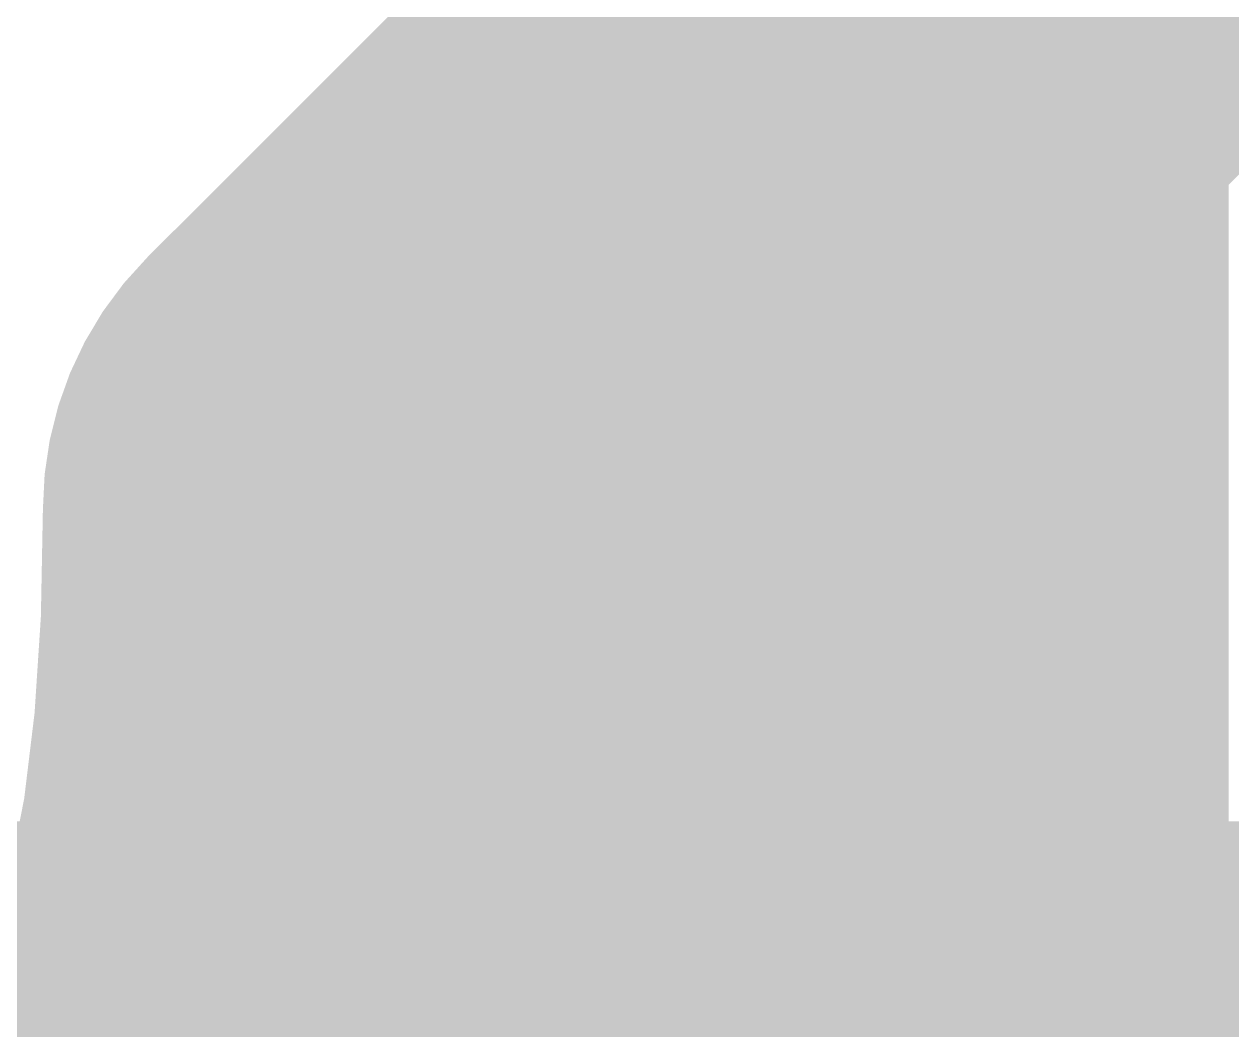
# Model space of a CAD drawing. Header units: inches. Extents: x -0.16 to 1.73, y -0.16 to 1.34.
# Drawn here: x 0.28384 to 0.294, y 0.07572 to 0.08418 of the extents above; entities that cross this region are included whole.
import ezdxf

# ---------------------------------------------------------------- set-up
doc = ezdxf.new("R2010")
doc.units = ezdxf.units.IN
doc.header["$MEASUREMENT"] = 0
for name, color, linetype in [('Bottom Layer', 5, 'Continuous'), ('Top Layer', 1, 'Continuous'), ('Top Solder', 216, 'Continuous')]:
    doc.layers.add(name, color=color, linetype=linetype)

# ---------------------------------------------------------------- blocks, each defined once
blk = doc.blocks.new('USB_SMD_KH_TYPE_C_L6_5_16P_STM_8')
at = {"layer": 'Top Solder'}
blk.add_hatch(color=216, dxfattribs=at).paths.add_polyline_path([(-0.023689, 0.091374), (-0.007012, 0.091374), (-0.007012, 0.035406), (-0.023689, 0.035406)])

msp = doc.modelspace()

# ---------------------------------------------------------------- hatches: boundary and pattern name
at = {"layer": 'Top Layer'}
msp.add_hatch(color=1, dxfattribs=at).paths.add_polyline_path([(0.29, 0.0801), (0.290017, 0.079197), (0.290157, 0.077669), (0.290279, 0.077043), (0.290436, 0.07651), (0.290629, 0.07607), (0.290855, 0.075722), (0.291117, 0.075467), (0.291414, 0.075304), (0.291746, 0.075234), (0.282254, 0.075234), (0.282586, 0.075304), (0.282883, 0.075467), (0.283145, 0.075722), (0.283371, 0.07607), (0.283564, 0.07651), (0.283721, 0.077043), (0.283843, 0.077669), (0.28393, 0.078387), (0.283983, 0.079197), (0.284, 0.0801)])

# ---------------------------------------------------------------- linework, layer by layer
at = {"layer": 'Bottom Layer'}
msp.add_lwpolyline([(0.290973, 0.053427, 0.006, 0.006, 0), (0.290973, 0.105136, 0.006, 0.006, 0)], format="xyseb", dxfattribs=at)
at = {"layer": 'Top Layer'}
for points in [[(0.287, 0.0801, 0.006, 0.006, 0), (0.2953, 0.0884, 0.006, 0.006, 0)], [(0.287, 0.04964, 0.006, 0.006, 0), (0.287, 0.0801, 0.006, 0.006, 0)]]:
    msp.add_lwpolyline(points, format="xyseb", dxfattribs=at)
msp.add_lwpolyline([(0.2855, 0.0801, 0.003, 0.003, 1), (0.2885, 0.0801, 0.003, 0.003, 1)], format="xyseb", close=True, dxfattribs=at)
msp.add_lwpolyline([(0.2855, 0.0801, 0.003, 0.003, 1), (0.2885, 0.0801, 0.003, 0.003, 1)], format="xyseb", close=True, dxfattribs=at)

# ---------------------------------------------------------------- block references
msp.add_blockref('USB_SMD_KH_TYPE_C_L6_5_16P_STM_8', (0.3022, -0.0139))

doc.saveas('drawing.dxf')
